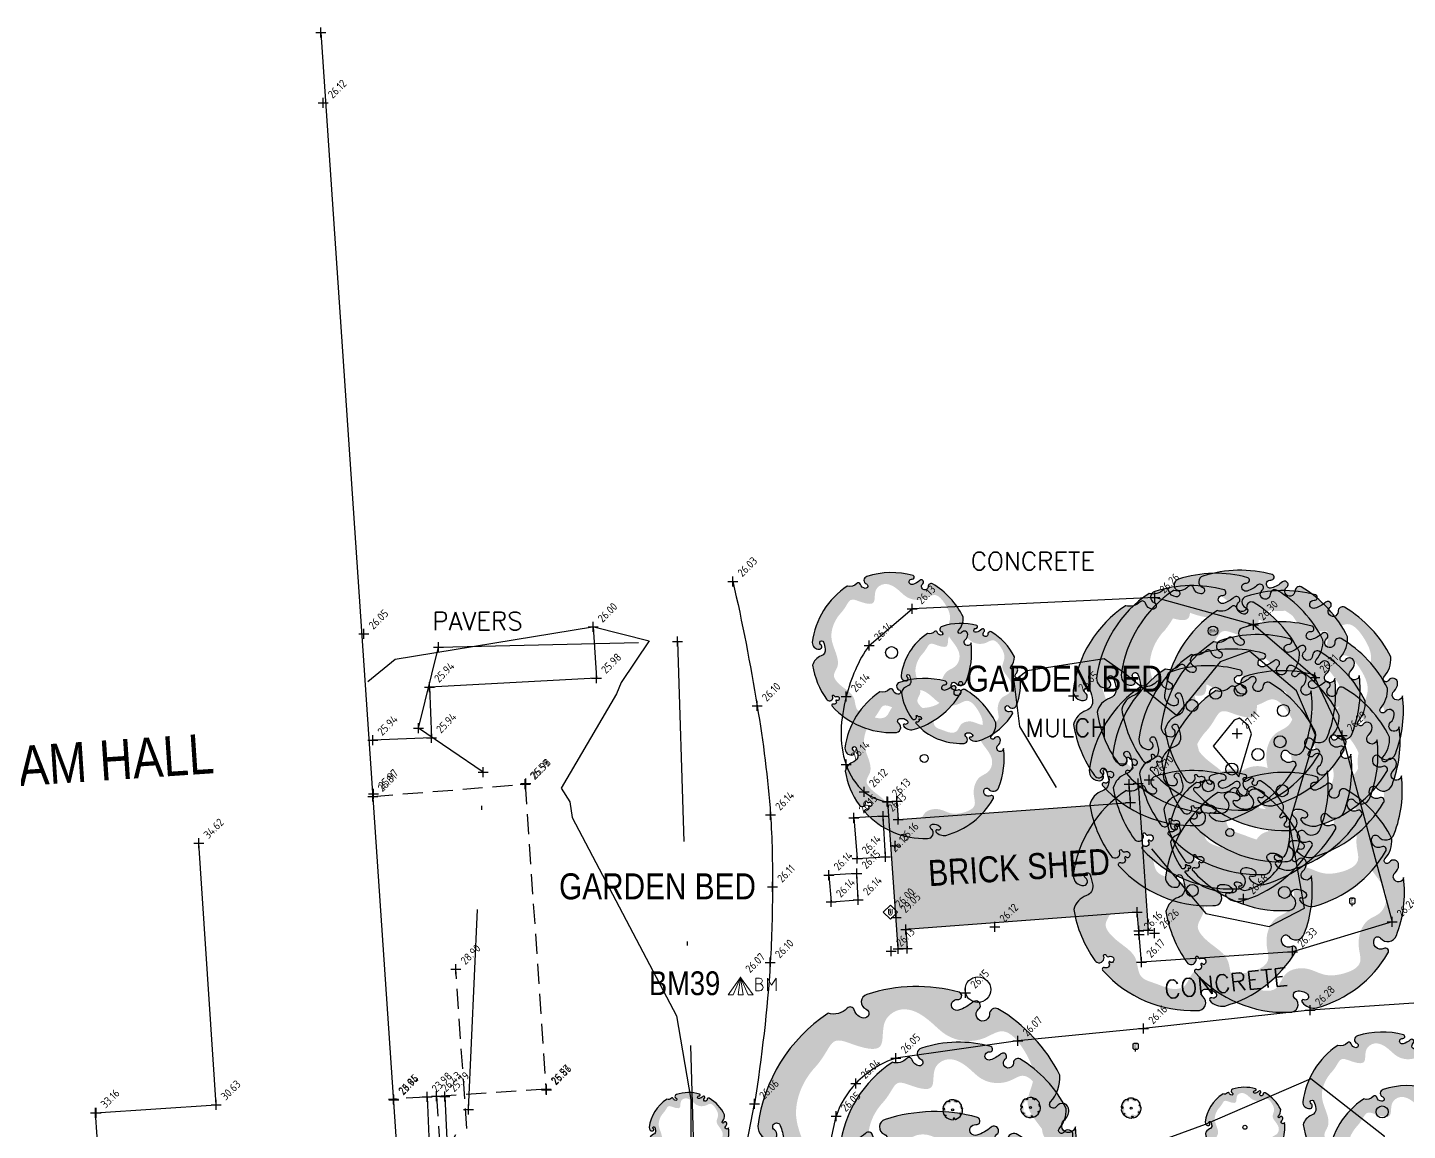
# Model space of a CAD drawing. Header units: metres. Extents: x 245957 to 247358, y 7418632 to 7419642.
# Drawn here: x 246284.66 to 246319.16, y 7419063.67 to 7419091.24 of the extents above; entities that cross this region are included whole.
import ezdxf
from ezdxf.enums import TextEntityAlignment as Align

# ---------------------------------------------------------------- set-up
doc = ezdxf.new("R2010")
doc.units = ezdxf.units.M
doc.header["$PDSIZE"] = 1
for name, pattern in [('DASHDOT', [10, 5, -2.5, 0, -2.5]), ('DASHED', [0.75, 0.5, -0.25]), ('PHANTOM', [2.5, 1.25, -0.25, 0.25, -0.25, 0.25, -0.25])]:
    doc.linetypes.add(name, pattern=pattern)
for name, color, linetype in [('-TEXT', 7, 'Continuous'), ('017_NAIL-L', 8, 'Continuous'), ('103_TOE_OF_BATTER', 37, 'DASHDOT'), ('103_TOE_OF_BATTER-L', 37, 'DASHDOT'), ('103_TOE_OF_BATTER-S', 37, 'DASHDOT'), ('104_EXISTING_SURFACE-L', 35, 'Continuous'), ('104_EXISTING_SURFACE-S', 35, 'Continuous'), ('201_SINGLE_TREE-H', 63, 'Continuous'), ('201_SINGLE_TREE-S', 96, 'Continuous'), ('203_GROUP_TREES', 116, 'DASHDOT'), ('203_GROUP_TREES-S', 116, 'DASHDOT'), ('410_PEDESTRIAN_PATH', 32, 'Continuous'), ('410_PEDESTRIAN_PATH-L', 32, 'Continuous'), ('410_PEDESTRIAN_PATH-S', 32, 'Continuous'), ('522_RUBBISH_BIN-S', 89, 'Continuous'), ('601_HOUSE', 229, 'BUILDING2'), ('601_HOUSE-S', 229, 'BUILDING2'), ('603_MAJOR_BUILDING-L', 229, 'BUILDING'), ('603_MAJOR_BUILDING-S', 229, 'BUILDING'), ('604_VERANDAH', 253, 'DASHED'), ('604_VERANDAH-L', 253, 'DASHED'), ('604_VERANDAH-S', 253, 'DASHED'), ('621_RETAIN_WALL_CONC', 45, 'STONEWALL'), ('621_RETAIN_WALL_CONC-L', 45, 'STONEWALL'), ('621_RETAIN_WALL_CONC-S', 45, 'STONEWALL'), ('635_DOOR_SILL-L', 181, 'Continuous'), ('635_DOOR_SILL-S', 181, 'Continuous'), ('639_ROOF_RIDGE-L', 253, 'PHANTOM'), ('639_ROOF_RIDGE-S', 253, 'PHANTOM'), ('641_PARAPET-L', 228, 'Continuous'), ('641_PARAPET-S', 228, 'Continuous'), ('642_ROOF_GUTTER', 155, 'DASHED'), ('642_ROOF_GUTTER-L', 153, 'Continuous'), ('642_ROOF_GUTTER-S', 153, 'Continuous'), ('COORDS', 2, 'Continuous'), ('EX-BENCHMARK', 7, 'Continuous'), ('EX-BENCHMARK_(SLS)', 8, 'Continuous'), ('EX-BUILDING_LINE', 150, 'Continuous'), ('Surface_Contours_Major', 4, 'Continuous'), ('Surface_Contours_Minor', 253, 'Continuous')]:
    doc.layers.add(name, color=color, linetype=linetype)
for name, color, linetype, true_color in [('419_EDGE_OF_CONCRETE', 7, 'Continuous', 0xff4100), ('419_EDGE_OF_CONCRETE-L', 7, 'Continuous', 0xff4100), ('419_EDGE_OF_CONCRETE-S', 7, 'Continuous', 0xff4100), ('719_ELEC_MARKER_POST-S', 7, 'Continuous', 0xffa500), ('748_SEWER_PIT_STRING', 7, 'Continuous', 0xfffd66), ('748_SEWER_PIT_STRING-L', 7, 'Continuous', 0xfffd66), ('748_SEWER_PIT_STRING-S', 7, 'Continuous', 0xfffd66), ('762_UNCLASSIFIED_PIT', 7, 'Continuous', 0xff64ac), ('762_UNCLASSIFIED_PIT-L', 7, 'Continuous', 0xff64ac), ('762_UNCLASSIFIED_PIT-S', 7, 'Continuous', 0xff64ac), ('764_UNCLASS_UTILITY-L', 7, 'Continuous', 0xff64ac), ('764_UNCLASS_UTILITY-S', 7, 'Continuous', 0xff64ac)]:
    doc.layers.add(name, color=color, linetype=linetype, true_color=true_color)
doc.styles.add('BOLD', font='ARIALN.TTF')
doc.styles.add('ISO', font='iso.shx')
doc.styles.add('ISO18', font='iso.shx')
doc.styles.add('ISO2.5', font='isocp.shx', dxfattribs={"height": 2.5})
doc.styles.get("Standard").update_dxf_attribs({"font": 'SIMPLEX.shx'})
doc.styles.add('Styleromans', font='romans.shx')
doc.linetypes.add('BUILDING', pattern='A,0.25,["/",ISO18,S=0.15,R=0,X=0,Y=0],0', length=0.25)
doc.linetypes.add('BUILDING2', pattern='A,0.25,["/",ISO18,S=0.15,R=180,X=0,Y=0],0', length=0.25)
doc.linetypes.add('STONEWALL', pattern='A,0,-0.0625,[131,AECCLAND,S=1,R=0,X=0,Y=0],-0.06303', length=0.12553)

# ---------------------------------------------------------------- blocks, each defined once
blk = doc.blocks.new('CROSS')
at = {"color": 0, "linetype": 'Continuous'}
for p, q in [((-0.5, 0), (0.5, 0)), ((0, -0.5), (0, 0.5))]:
    blk.add_line(p, q, dxfattribs=at)
blk = doc.blocks.new('719')
at = {"color": 0}
for p, q in [((-0.24, 0.75), (-0.16, 0.83)), ((-0.24, 0.28), (-0.24, 0.75)), ((-0.16, 0.2), (-0.24, 0.28)), ((-0.16, 0.83), (0.16, 0.83)), ((0, 0.2), (-0.16, 0.2)), ((0, 0), (0, 0.2)), ((0.16, 0.2), (0, 0.2)), ((0.16, 0.83), (0.24, 0.75)), ((0.24, 0.28), (0.16, 0.2)), ((0.24, 0.75), (0.24, 0.28))]:
    blk.add_line(p, q, dxfattribs=at)
at = {"color": 0, "style": 'ISO'}
blk.add_text('E', height=0.4, dxfattribs=at).set_placement((0, 0.52), align=Align.MIDDLE_CENTER)
blk = doc.blocks.new('522')
at = {"color": 0}
blk.add_circle((0, 0), 0.478, dxfattribs=at).dxf.unprotected_set("ltscale", 0)
at = {"color": 0, "style": 'ISO'}
blk.add_text('BIN', height=0.317, dxfattribs=at).set_placement((0, 0), align=Align.MIDDLE_CENTER)
blk = doc.blocks.new('201T')
at = {"layer": '201_SINGLE_TREE-S'}
blk.add_circle((0, 0), 0.5, dxfattribs=at)
blk = doc.blocks.new('201C')
at = {"layer": '201_SINGLE_TREE-H', "transparency": 33554534}
h = blk.add_hatch(color=256, dxfattribs=at)
h.paths.add_polyline_path([(-0.3717, -0.3344, 0.222926), (0.0196, -0.4996, 0.770799), (0.0439, -0.4417, -0.650302), (0.0511, -0.4116, -0.234737), (0.0964, -0.4247, -0.847312), (0.0816, -0.4475, 0.78443), (0.0732, -0.4583, 0.276934), (0.1352, -0.4813, 0.193599), (0.4309, -0.2536, 0.800435), (0.4144, -0.2337, -0.75216), (0.3757, -0.1925, -0.528914), (0.4006, -0.1909, 0.594112), (0.4663, -0.1804, 0.123805), (0.4962, 0.0616, -1.41759), (0.4607, 0.0811, 0.206906), (0.4758, 0.1133, 0.759729), (0.4374, 0.1252, -1.073307), (0.4187, 0.1392, 0.194379), (0.4474, 0.2231, 0.144612), (0.2544, 0.4304, 0.53339), (0.2277, 0.4128, -1.592592), (0.1939, 0.4293, 1.030038), (0.1758, 0.4513, -0.10361), (0.1314, 0.4262, -1.238487), (0.1282, 0.4593, 0.884725), (0.1336, 0.4818, 0.147549), (-0.1551, 0.4753, 0.71725), (-0.1579, 0.4291, -0.864032), (-0.1646, 0.4015, -0.310704), (-0.1946, 0.4266, 0.58143), (-0.2167, 0.4321, -0.281558), (-0.2766, 0.4162), (-0.2775, 0.4159, 0.217121), (-0.4959, 0.0634), (-0.4959, 0.0634, 0.440011), (-0.4522, 0.021, 0.723973), (-0.4442, 0.0516, -1.384648), (-0.4262, 0.0659, -0.051107), (-0.4149, 0.0223, -0.361502), (-0.441, -0.0208, 0.256822), (-0.4937, -0.0791, 0.116166), (-0.4065, -0.2911, 0.67803), (-0.3682, -0.2843, 0.170035), (-0.3696, -0.274, -1.054701), (-0.3596, -0.2696, 0.431903), (-0.3468, -0.2749, -0.910728), (-0.3329, -0.2993, -0.42046), (-0.3418, -0.2976, 1.007885), (-0.3479, -0.3018, -0.766634), (-0.3646, -0.3216, 0.938602), (-0.3717, -0.3344)])
edge = h.paths.add_edge_path(flags=16)
edge.add_spline(control_points=[(-0.3177, 0.2468), (-0.303, 0.2628), (-0.2856, 0.2893), (-0.256, 0.3411), (-0.1928, 0.3155), (-0.0921, 0.286), (-0.1162, 0.3941), (-0.0359, 0.4462), (0.0392, 0.3985), (0.1028, 0.3299), (0.1957, 0.3214), (0.2784, 0.3804), (0.3442, 0.2961), (0.3785, 0.2147), (0.3303, 0.1307), (0.3915, 0.0592), (0.4378, -0.0139), (0.4055, -0.0919), (0.3459, -0.1091), (0.3102, -0.1666), (0.3057, -0.2282), (0.3286, -0.3091), (0.2408, -0.3447), (0.1647, -0.3496), (0.103, -0.3142), (0.0463, -0.3153), (0.0047, -0.3356), (-0.0139, -0.3682), (-0.0327, -0.4069), (-0.0927, -0.4151), (-0.1463, -0.3868), (-0.23, -0.3665), (-0.2245, -0.2773), (-0.2864, -0.2294), (-0.3344, -0.1941), (-0.3737, -0.1409), (-0.3276, -0.0866), (-0.344, -0.0009), (-0.3866, 0.0828), (-0.3665, 0.1796), (-0.3359, 0.2271), (-0.3177, 0.2468)], knot_values=[0, 0, 0, 0, 0.064972, 0.101243, 0.15652, 0.245586, 0.324463, 0.387907, 0.486094, 0.554514, 0.671826, 0.728629, 0.823661, 0.919885, 0.989953, 1.075257, 1.171704, 1.23593, 1.293575, 1.346478, 1.426142, 1.479146, 1.570817, 1.644481, 1.712561, 1.774901, 1.807, 1.846291, 1.885582, 1.928182, 2.007036, 2.074591, 2.151638, 2.226455, 2.293426, 2.340744, 2.397548, 2.47317, 2.587294, 2.673595, 2.754259, 2.754259, 2.754259, 2.754259], degree=3, periodic=0)
at = {"layer": '201_SINGLE_TREE-S'}
blk.add_lwpolyline([(-0.3717, -0.3344, 0.222926), (0.0196, -0.4996, 0.770799), (0.0439, -0.4417, -0.650302), (0.0511, -0.4116, -0.234737), (0.0964, -0.4247, -0.847312), (0.0816, -0.4475, 0.78443), (0.0732, -0.4583, 0.276934), (0.1352, -0.4813, 0.193599), (0.4309, -0.2536, 0.800435), (0.4144, -0.2337, -0.75216), (0.3757, -0.1925, -0.528914), (0.4006, -0.1909, 0.594112), (0.4663, -0.1804, 0.123805), (0.4962, 0.0616, -1.41759), (0.4607, 0.0811, 0.206906), (0.4758, 0.1133, 0.759729), (0.4374, 0.1252, -1.073307), (0.4187, 0.1392, 0.194379), (0.4474, 0.2231, 0.144612), (0.2544, 0.4304, 0.53339), (0.2277, 0.4128, -1.592592), (0.1939, 0.4293, 1.030038), (0.1758, 0.4513, -0.10361), (0.1314, 0.4262, -1.238487), (0.1282, 0.4593, 0.884725), (0.1336, 0.4818, 0.147549), (-0.1551, 0.4753, 0.71725), (-0.1579, 0.4291, -0.864032), (-0.1646, 0.4015, -0.310704), (-0.1946, 0.4266, 0.58143), (-0.2167, 0.4321, -0.281558), (-0.2766, 0.4162), (-0.2775, 0.4159, 0.217121), (-0.4959, 0.0634), (-0.4959, 0.0634, 0.440011), (-0.4522, 0.021, 0.723973), (-0.4442, 0.0516, -1.384648), (-0.4262, 0.0659, -0.051107), (-0.4149, 0.0223, -0.361502), (-0.441, -0.0208, 0.256822), (-0.4937, -0.0791, 0.116166), (-0.4065, -0.2911, 0.67803), (-0.3682, -0.2843, 0.170035), (-0.3696, -0.274, -1.054701), (-0.3596, -0.2696, 0.431903), (-0.3468, -0.2749, -0.910728), (-0.3329, -0.2993, -0.42046), (-0.3418, -0.2976, 1.007885), (-0.3479, -0.3018, -0.766634), (-0.3646, -0.3216, 0.938602), (-0.3717, -0.3344)], format="xyb", dxfattribs=at)
blk = doc.blocks.new('764')
at = {"layer": '762_UNCLASSIFIED_PIT', "color": 0}
blk.add_lwpolyline([(0.71, 0), (0, 0.71), (-0.71, 0), (0, -0.71)], close=True, dxfattribs=at)
at = {"layer": '762_UNCLASSIFIED_PIT', "color": 0, "style": 'Styleromans'}
blk.add_text('U', height=0.6, dxfattribs=at).set_placement((0, 0), align=Align.MIDDLE_CENTER)
blk = doc.blocks.new('C')
at = {"layer": '-TEXT'}
blk.add_text('CONCRETE', height=0.45, dxfattribs=at).set_placement((-0.001, -0.23), align=Align.CENTER)
blk = doc.blocks.new('M')
at = {"layer": '-TEXT'}
blk.add_text('MULCH', height=0.45, dxfattribs=at).set_placement((0.021, -0.224), align=Align.CENTER)
blk = doc.blocks.new('P')
at = {"layer": '-TEXT'}
blk.add_text('PAVERS', height=0.45, dxfattribs=at).set_placement((0.001, -0.243), align=Align.CENTER)
blk = doc.blocks.new('BM')
at = {"color": 0, "linetype": 'Continuous', "lineweight": 13}
for p, q in [((0, 0), (-0.31, -0.437)), ((-0.186, -0.437), (0, 0)), ((0, 0), (-0.062, -0.437)), ((0, 0), (0.186, -0.437)), ((0.31, -0.437), (0, 0)), ((0, 0), (0.062, -0.437)), ((0.472, -0.017), (0.383, -0.017)), ((0.383, -0.017), (0.383, -0.339)), ((0.472, -0.161), (0.383, -0.161)), ((0.383, -0.161), (0.389, -0.161)), ((0.383, -0.339), (0.472, -0.339)), ((0.383, -0.339), (0.389, -0.339)), ((0.522, -0.039), (0.472, -0.017)), ((0.472, -0.161), (0.522, -0.139)), ((0.516, -0.172), (0.472, -0.161)), ((0.472, -0.339), (0.516, -0.327)), ((0.549, -0.206), (0.516, -0.172)), ((0.516, -0.327), (0.549, -0.294)), ((0.544, -0.089), (0.522, -0.039)), ((0.522, -0.139), (0.544, -0.089)), ((0.56, -0.25), (0.549, -0.206)), ((0.549, -0.294), (0.56, -0.25)), ((0.671, -0.339), (0.671, -0.017)), ((0.671, -0.017), (0.776, -0.194)), ((0.776, -0.194), (0.887, -0.017)), ((0.887, -0.017), (0.887, -0.339)), ((-0.31, -0.437), (-0.186, -0.437)), ((-0.062, -0.437), (0.062, -0.437)), ((0.186, -0.437), (0.31, -0.437))]:
    blk.add_line(p, q, dxfattribs=at)

msp = doc.modelspace()

# ---------------------------------------------------------------- hatches: boundary and pattern name
at = {"layer": 'EX-BUILDING_LINE'}
h = msp.add_hatch(color=9, dxfattribs=at)
h.dxf.hatch_style = 1
h.paths.add_polyline_path([(246312.431, 7419072.343), (246312.205, 7419072.327), (246312.236, 7419071.865), (246306.424, 7419071.443), (246306.393, 7419071.905), (246306.167, 7419071.888), (246306.428, 7419068.207), (246306.654, 7419068.221), (246306.62, 7419068.697), (246312.405, 7419069.124), (246312.443, 7419068.663), (246312.677, 7419068.676)])

# ---------------------------------------------------------------- linework, layer by layer
at = {"layer": '103_TOE_OF_BATTER', "ltscale": 2}
msp.add_line((246294.649, 7419064.507), (246294.859, 7419059.849), dxfattribs=at)
at = {"layer": '203_GROUP_TREES'}
for p, q in [((246294.44, 7419073.723), (246294.935, 7419075.752)), ((246294.935, 7419075.752), (246300.915, 7419075.892)), ((246300.915, 7419075.892), (246301.348, 7419062.132)), ((246296.057, 7419072.63), (246294.44, 7419073.723)), ((246295.69, 7419064.194), (246296.057, 7419072.63)), ((246293.094, 7419059.116), (246295.69, 7419064.194))]:
    msp.add_line(p, q, dxfattribs=at)
at = {"layer": '410_PEDESTRIAN_PATH'}
for p, q in [((246305.704, 7419075.794), (246306.777, 7419076.714)), ((246312.844, 7419076.99), (246306.777, 7419076.714)), ((246315.314, 7419076.314), (246312.844, 7419076.99)), ((246316.841, 7419074.992), (246315.314, 7419076.314)), ((246317.527, 7419073.54), (246316.841, 7419074.992)), ((246317.527, 7419073.54), (246318.774, 7419068.889)), ((246318.774, 7419068.889), (246316.288, 7419068.132)), ((246312.512, 7419067.874), (246312.449, 7419068.566)), ((246316.288, 7419068.132), (246312.512, 7419067.874)), ((246316.73, 7419066.674), (246312.565, 7419066.215)), ((246319.32, 7419066.848), (246316.73, 7419066.674)), ((246312.565, 7419066.215), (246309.418, 7419065.913)), ((246309.418, 7419065.913), (246306.369, 7419065.479)), ((246301.978, 7419059.963), (246302.836, 7419064.332)), ((246303.9, 7419059.592), (246304.878, 7419064.024))]:
    msp.add_line(p, q, dxfattribs=at)
for points, start_tangent, end_tangent in [([(246302.294, 7419077.398), (246302.903, 7419074.283), (246303.237, 7419071.559), (246303.286, 7419069.758), (246303.231, 7419067.865), (246302.836, 7419064.332)], (0.226705, -0.973963), (-0.151583, -0.988445)), ([(246305.704, 7419075.794), (246305.13, 7419074.515), (246305.124, 7419072.82), (246305.582, 7419072.135), (246306.154, 7419071.892)], (-0.590151, -0.807293), (0.994035, -0.109065)), ([(246306.369, 7419065.479), (246305.371, 7419064.845), (246304.878, 7419064.024)], (-0.944778, -0.327711), (-0.304198, -0.952609))]:
    msp.add_spline(points, degree=3, dxfattribs=dict(at, start_tangent=start_tangent, end_tangent=end_tangent))
at = {"layer": '419_EDGE_OF_CONCRETE'}
for p, q in [((246298.801, 7419076.258), (246298.884, 7419074.977)), ((246298.884, 7419074.977), (246294.712, 7419074.756)), ((246294.712, 7419074.756), (246294.76, 7419073.487)), ((246294.76, 7419073.487), (246293.292, 7419073.428))]:
    msp.add_line(p, q, dxfattribs=at)
at = {"layer": '601_HOUSE'}
for p, q in [((246291.993, 7419091.118), (246294.068, 7419060.601)), ((246312.205, 7419072.327), (246312.431, 7419072.343)), ((246312.236, 7419071.865), (246312.205, 7419072.327)), ((246312.431, 7419072.343), (246312.677, 7419068.676)), ((246306.167, 7419071.888), (246306.393, 7419071.905)), ((246306.428, 7419068.207), (246306.167, 7419071.888)), ((246306.393, 7419071.905), (246306.424, 7419071.443)), ((246306.424, 7419071.443), (246312.236, 7419071.865)), ((246289.378, 7419064.312), (246288.948, 7419070.852)), ((246312.405, 7419069.124), (246306.62, 7419068.697)), ((246312.443, 7419068.663), (246312.405, 7419069.124)), ((246306.62, 7419068.697), (246306.654, 7419068.221)), ((246312.677, 7419068.676), (246312.443, 7419068.663)), ((246306.654, 7419068.221), (246306.428, 7419068.207)), ((246286.363, 7419064.107), (246289.378, 7419064.312)), ((246286.635, 7419060.108), (246286.363, 7419064.107))]:
    msp.add_line(p, q, dxfattribs=at)
at = {"layer": '604_VERANDAH'}
for p, q in [((246293.298, 7419072.022), (246297.102, 7419072.324)), ((246297.102, 7419072.324), (246297.624, 7419064.703)), ((246297.624, 7419064.703), (246293.813, 7419064.451)), ((246294.888, 7419064.522), (246295.134, 7419060.904))]:
    msp.add_line(p, q, dxfattribs=at)
at = {"layer": '621_RETAIN_WALL_CONC'}
msp.add_line((246295.094, 7419064.518), (246295.331, 7419059.415), dxfattribs=at).dxf.unprotected_set("ltscale", 0)
at = {"layer": '642_ROOF_GUTTER'}
msp.add_line((246295.846, 7419060.722), (246295.372, 7419067.701), dxfattribs=at)
at = {"layer": '748_SEWER_PIT_STRING'}
msp.add_circle((246308.422, 7419067.19), 0.32, dxfattribs=at)
at = {"layer": '762_UNCLASSIFIED_PIT'}
for p, q in [((246306.049, 7419071.525), (246305.323, 7419071.485)), ((246305.323, 7419071.485), (246305.402, 7419070.466)), ((246306.113, 7419070.511), (246306.049, 7419071.525)), ((246305.402, 7419070.466), (246306.113, 7419070.511)), ((246305.394, 7419070.093), (246304.698, 7419070.055)), ((246304.698, 7419070.055), (246304.757, 7419069.382)), ((246305.431, 7419069.431), (246305.394, 7419070.093)), ((246304.757, 7419069.382), (246305.431, 7419069.431))]:
    msp.add_line(p, q, dxfattribs=at)
at = {"layer": 'COORDS', "color": 7, "linetype": 'Continuous'}
msp.add_point((246302.489, 7419067.497), dxfattribs=at)
at = {"layer": 'Surface_Contours_Major'}
msp.add_line((246306.235, 7419069.094, 26), (246306.232, 7419069.214, 26), dxfattribs=at)
at = {"layer": 'Surface_Contours_Major', "elevation": 26}
for points in [[(246293.169, 7419074.898), (246293.851, 7419075.452), (246298.785, 7419076.257)], [(246298.82, 7419076.263), (246300.204, 7419075.913), (246299.499, 7419074.87), (246299.383, 7419074.585), (246298.004, 7419072.23), (246298.218, 7419071.884), (246298.278, 7419071.496), (246300.888, 7419066.533), (246301.242, 7419064.441), (246301.24, 7419060.766)]]:
    msp.add_lwpolyline(points, dxfattribs=at)
at = {"layer": 'Surface_Contours_Major', "elevation": 27}
msp.add_lwpolyline([(246315.176, 7419073.791), (246314.961, 7419073.973), (246314.826, 7419073.923), (246314.301, 7419073.278), (246314.944, 7419072.514), (246315.264, 7419073.587)], close=True, dxfattribs=at)
at = {"layer": 'Surface_Contours_Minor', "elevation": 26.5}
msp.add_lwpolyline([(246312.764, 7419070.711), (246314.116, 7419069.094), (246315.703, 7419068.765), (246316.584, 7419069.225), (246316.21, 7419071.359), (246316.863, 7419073.553), (246316.384, 7419074.662), (246315.215, 7419075.652), (246314.482, 7419075.385), (246313.389, 7419074.041), (246312.065, 7419075.117), (246311.58, 7419075.461), (246309.651, 7419075.159), (246309.319, 7419074.901), (246309.464, 7419073.768), (246310.381, 7419072.245)], dxfattribs=at)
msp.add_lwpolyline([(246318.8, 7419061.769), (246318.588, 7419063.515), (246316.748, 7419064.961), (246314.106, 7419063.815), (246313.261, 7419063.509), (246312.897, 7419063.383), (246308.788, 7419062.103), (246313.082, 7419062.433), (246313.499, 7419062.562), (246315.738, 7419060.428), (246317.164, 7419059.727), (246318.373, 7419060.532), (246319.195, 7419060.365), (246319.006, 7419060.929)], close=True, dxfattribs=at)

# ---------------------------------------------------------------- block references
at = {"layer": '-TEXT'}
for name, p in [('C', (246309.797, 7419077.911)), ('P', (246295.912, 7419076.424)), ('M', (246310.614, 7419073.738))]:
    msp.add_blockref(name, p, dxfattribs=at)
at = {"layer": '-TEXT', "rotation": 6.290249116941752}
msp.add_blockref('C', (246314.625, 7419067.356), dxfattribs=at)
at = {"layer": '103_TOE_OF_BATTER-S', "xscale": 0.25, "yscale": 0.25, "zscale": 0.25}
msp.add_blockref('CROSS', (246294.649, 7419064.507), dxfattribs=at)
at = {"layer": '104_EXISTING_SURFACE-S', "xscale": 0.25, "yscale": 0.25, "zscale": 0.25}
for p in [(246293.07, 7419076.083), (246310.811, 7419074.532), (246314.903, 7419073.595), (246312.701, 7419072.439), (246293.31, 7419072.085), (246297.122, 7419072.344), (246315.06, 7419069.459), (246308.843, 7419068.758), (246312.84, 7419068.601), (246306.256, 7419068.151), (246297.64, 7419064.688), (246293.822, 7419064.437)]:
    msp.add_blockref('CROSS', p, dxfattribs=at)
at = {"layer": '201_SINGLE_TREE-S'}
for name, p, xscale, yscale, zscale in [('201C', (246314.979, 7419074.675), 6, 6, 6), ('201C', (246306.265, 7419075.616), 4, 4, 4), ('201C', (246314.364, 7419074.599), 6, 6, 6), ('201C', (246313.776, 7419074.291), 6, 6, 6), ('201C', (246316.06, 7419074.168), 6, 6, 6), ('201C', (246307.99, 7419074.845), 3, 3, 3), ('201C', (246315.976, 7419073.387), 6, 6, 6), ('201C', (246315.422, 7419073.068), 6, 6, 6), ('201T', (246306.265, 7419075.616), 0.3, 0.3, 0.3), ('201C', (246314.769, 7419072.706), 6, 6, 6), ('201C', (246314.181, 7419072.287), 6, 6, 6), ('201C', (246307.08, 7419072.971), 4, 4, 4), ('201C', (246316.03, 7419072.164), 6, 6, 6), ('201T', (246307.99, 7419074.845), 0.1, 0.1, 0.1), ('201T', (246314.364, 7419074.599), 0.3, 0.3, 0.3), ('201T', (246314.979, 7419074.675), 0.3, 0.3, 0.3), ('201T', (246313.776, 7419074.291), 0.3, 0.3, 0.3), ('201T', (246316.06, 7419074.168), 0.3, 0.3, 0.3), ('201T', (246315.422, 7419073.068), 0.3, 0.3, 0.3), ('201T', (246315.976, 7419073.387), 0.3, 0.3, 0.3), ('201T', (246307.08, 7419072.971), 0.2, 0.2, 0.2), ('201C', (246313.782, 7419069.668), 6, 6, 6), ('201C', (246316.085, 7419069.622), 6, 6, 6), ('201C', (246314.721, 7419071.118), 3, 3, 3), ('201T', (246314.769, 7419072.706), 0.3, 0.3, 0.3), ('201T', (246314.181, 7419072.287), 0.3, 0.3, 0.3), ('201T', (246316.03, 7419072.164), 0.3, 0.3, 0.3), ('201T', (246314.721, 7419071.118), 0.2, 0.2, 0.2), ('201T', (246313.782, 7419069.668), 0.3, 0.3, 0.3), ('201T', (246316.085, 7419069.622), 0.3, 0.3, 0.3), ('201C', (246306.888, 7419063.268), 8, 8, 8), ('201C', (246318.528, 7419064.131), 4, 4, 4), ('201C', (246307.943, 7419062.876), 6, 6, 6), ('201C', (246301.195, 7419063.615), 2, 2, 2), ('201C', (246315.096, 7419063.748), 2, 2, 2), ('201C', (246319.173, 7419062.791), 4, 4, 4), ('201C', (246307.79, 7419064.187), 0.5, 0.5, 0.5), ('201C', (246309.737, 7419064.241), 0.5, 0.5, 0.5), ('201T', (246309.737, 7419064.241), 0.05, 0.05, 0.05), ('201C', (246312.252, 7419064.228), 0.5, 0.5, 0.5), ('201T', (246312.252, 7419064.228), 0.05, 0.05, 0.05), ('201T', (246318.528, 7419064.131), 0.3, 0.3, 0.3), ('201C', (246307.345, 7419060.14), 8, 8, 8), ('201T', (246307.79, 7419064.187), 0.05, 0.05, 0.05), ('201T', (246315.096, 7419063.748), 0.1, 0.1, 0.1)]:
    msp.add_blockref(name, p, dxfattribs=dict(at, xscale=xscale, yscale=yscale, zscale=zscale))
at = {"layer": '203_GROUP_TREES-S', "xscale": 0.25, "yscale": 0.25, "zscale": 0.25}
for p in [(246300.915, 7419075.892), (246294.935, 7419075.752), (246294.44, 7419073.723), (246296.057, 7419072.63), (246295.69, 7419064.194)]:
    msp.add_blockref('CROSS', p, dxfattribs=at)
at = {"layer": '410_PEDESTRIAN_PATH-S', "xscale": 0.25, "yscale": 0.25, "zscale": 0.25}
for p in [(246302.294, 7419077.398), (246312.844, 7419076.99), (246306.777, 7419076.714), (246315.314, 7419076.314), (246305.704, 7419075.794), (246316.841, 7419074.992), (246305.13, 7419074.515), (246302.903, 7419074.283), (246317.527, 7419073.54), (246305.124, 7419072.82), (246305.582, 7419072.135), (246306.154, 7419071.892), (246303.237, 7419071.559), (246303.286, 7419069.758), (246318.774, 7419068.889), (246312.449, 7419068.566), (246316.288, 7419068.132), (246303.231, 7419067.865), (246312.512, 7419067.874), (246316.73, 7419066.674), (246312.565, 7419066.215), (246309.418, 7419065.913), (246306.369, 7419065.479), (246305.371, 7419064.845), (246302.836, 7419064.332), (246304.878, 7419064.024)]:
    msp.add_blockref('CROSS', p, dxfattribs=at)
at = {"layer": '419_EDGE_OF_CONCRETE-S', "xscale": 0.25, "yscale": 0.25, "zscale": 0.25}
for p in [(246298.801, 7419076.258), (246298.884, 7419074.977), (246294.712, 7419074.756), (246293.292, 7419073.428), (246294.76, 7419073.487)]:
    msp.add_blockref('CROSS', p, dxfattribs=at)
at = {"layer": '522_RUBBISH_BIN-S', "xscale": 0.25, "yscale": 0.25, "zscale": 0.25}
msp.add_blockref('522', (246314.299, 7419076.16), dxfattribs=at)
at = {"layer": '601_HOUSE-S', "xscale": 0.25, "yscale": 0.25, "zscale": 0.25}
for p in [(246291.993, 7419091.118), (246312.205, 7419072.327), (246312.431, 7419072.343), (246306.167, 7419071.888), (246306.393, 7419071.905), (246312.236, 7419071.865), (246306.424, 7419071.443), (246312.405, 7419069.124), (246306.62, 7419068.697), (246312.443, 7419068.663), (246312.677, 7419068.676), (246306.428, 7419068.207), (246306.654, 7419068.221)]:
    msp.add_blockref('CROSS', p, dxfattribs=at)
at = {"layer": '603_MAJOR_BUILDING-S', "xscale": 0.25, "yscale": 0.25, "zscale": 0.25}
for p in [(246289.378, 7419064.312), (246286.363, 7419064.107)]:
    msp.add_blockref('CROSS', p, dxfattribs=at)
at = {"layer": '604_VERANDAH-S', "xscale": 0.25, "yscale": 0.25, "zscale": 0.25}
for p in [(246297.102, 7419072.324), (246293.298, 7419072.022), (246294.888, 7419064.522), (246297.624, 7419064.703), (246293.813, 7419064.451)]:
    msp.add_blockref('CROSS', p, dxfattribs=at)
at = {"layer": '621_RETAIN_WALL_CONC-S', "xscale": 0.25, "yscale": 0.25, "zscale": 0.25}
msp.add_blockref('CROSS', (246295.094, 7419064.518), dxfattribs=at)
at = {"layer": '635_DOOR_SILL-S', "xscale": 0.25, "yscale": 0.25, "zscale": 0.25}
for p in [(246292.053, 7419089.36), (246306.351, 7419070.784)]:
    msp.add_blockref('CROSS', p, dxfattribs=at)
at = {"layer": '639_ROOF_RIDGE-S', "xscale": 0.25, "yscale": 0.25, "zscale": 0.25}
msp.add_blockref('CROSS', (246286.374, 7419064.112), dxfattribs=at)
at = {"layer": '641_PARAPET-S', "xscale": 0.25, "yscale": 0.25, "zscale": 0.25}
for p in [(246288.948, 7419070.852), (246306.376, 7419068.995)]:
    msp.add_blockref('CROSS', p, dxfattribs=at)
at = {"layer": '642_ROOF_GUTTER-S', "xscale": 0.25, "yscale": 0.25, "zscale": 0.25}
msp.add_blockref('CROSS', (246295.372, 7419067.701), dxfattribs=at)
at = {"layer": '719_ELEC_MARKER_POST-S', "xscale": 0.25, "yscale": 0.25, "zscale": 0.25}
for p in [(246317.782, 7419069.28), (246312.365, 7419065.645)]:
    msp.add_blockref('719', p, dxfattribs=at)
at = {"layer": '748_SEWER_PIT_STRING-S', "xscale": 0.25, "yscale": 0.25, "zscale": 0.25}
msp.add_blockref('CROSS', (246308.114, 7419067.106), dxfattribs=at)
at = {"layer": '762_UNCLASSIFIED_PIT-S', "xscale": 0.25, "yscale": 0.25, "zscale": 0.25}
for p in [(246305.323, 7419071.485), (246306.049, 7419071.525), (246305.402, 7419070.466), (246306.113, 7419070.511), (246304.698, 7419070.055), (246305.394, 7419070.093), (246304.757, 7419069.382), (246305.431, 7419069.431)]:
    msp.add_blockref('CROSS', p, dxfattribs=at)
at = {"layer": '764_UNCLASS_UTILITY-S', "xscale": 0.25, "yscale": 0.25, "zscale": 0.25}
msp.add_blockref('764', (246306.234, 7419069.126), dxfattribs=at)
at = {"layer": 'EX-BENCHMARK_(SLS)'}
msp.add_blockref('BM', (246302.489, 7419067.497), dxfattribs=at)

# ---------------------------------------------------------------- texts
at = {"layer": '-TEXT', "style": 'BOLD'}
for p in [(246310.581, 7419074.64), (246300.411, 7419069.447)]:
    msp.add_text('GARDEN BED', height=0.65, dxfattribs=at).set_placement(p, align=Align.CENTER)
for s, height, p in [('PILBEAM HALL', 1, (246285.284, 7419072.332)), ('BRICK SHED', 0.65, (246309.471, 7419069.924))]:
    msp.add_text(s, height=height, rotation=3.8056, dxfattribs=at).set_placement(p, align=Align.CENTER)
at = {"layer": '017_NAIL-L', "style": 'ISO2.5'}
msp.add_text('26.07', height=0.2, rotation=45, dxfattribs=at).set_placement((246302.656, 7419067.664), align=Align.MIDDLE_LEFT)
at = {"layer": '103_TOE_OF_BATTER-L', "style": 'ISO2.5'}
msp.add_text('23.98', height=0.2, rotation=45, dxfattribs=at).set_placement((246294.816, 7419064.674), align=Align.MIDDLE_LEFT)
at = {"layer": '104_EXISTING_SURFACE-L', "style": 'ISO2.5'}
for s, p in [('26.05', (246293.237, 7419076.251)), ('26.65', (246310.978, 7419074.7)), ('27.11', (246315.07, 7419073.762)), ('25.98', (246297.289, 7419072.512)), ('26.70', (246312.868, 7419072.606)), ('25.97', (246293.478, 7419072.253)), ('26.68', (246315.228, 7419069.626)), ('26.12', (246309.01, 7419068.925)), ('26.26', (246313.007, 7419068.768)), ('26.13', (246306.424, 7419068.319)), ('25.86', (246297.808, 7419064.856)), ('23.94', (246293.989, 7419064.604))]:
    msp.add_text(s, height=0.2, rotation=45, dxfattribs=at).set_placement(p, align=Align.MIDDLE_LEFT)
at = {"layer": '410_PEDESTRIAN_PATH-L', "style": 'ISO2.5'}
for s, p in [('26.03', (246302.462, 7419077.566)), ('26.26', (246313.011, 7419077.157)), ('26.13', (246306.944, 7419076.881)), ('26.30', (246315.482, 7419076.481)), ('26.14', (246305.872, 7419075.962)), ('26.31', (246317.008, 7419075.16)), ('26.14', (246305.297, 7419074.683)), ('26.10', (246303.071, 7419074.45)), ('26.29', (246317.695, 7419073.707)), ('26.14', (246305.291, 7419072.988)), ('26.12', (246305.749, 7419072.302)), ('26.13', (246306.321, 7419072.06)), ('26.14', (246303.404, 7419071.726)), ('26.11', (246303.454, 7419069.925)), ('26.24', (246318.942, 7419069.056)), ('26.16', (246312.616, 7419068.733)), ('26.33', (246316.456, 7419068.299)), ('26.10', (246303.398, 7419068.032)), ('26.17', (246312.68, 7419068.041)), ('26.28', (246316.898, 7419066.841)), ('26.16', (246312.732, 7419066.382)), ('26.07', (246309.586, 7419066.08)), ('26.05', (246306.536, 7419065.646)), ('26.04', (246305.538, 7419065.012)), ('26.06', (246303.003, 7419064.499)), ('26.05', (246305.045, 7419064.191))]:
    msp.add_text(s, height=0.2, rotation=45, dxfattribs=at).set_placement(p, align=Align.MIDDLE_LEFT)
at = {"layer": '419_EDGE_OF_CONCRETE-L', "style": 'ISO2.5'}
for s, p in [('26.00', (246298.968, 7419076.425)), ('25.94', (246294.879, 7419074.924)), ('25.98', (246299.052, 7419075.144)), ('25.94', (246293.459, 7419073.595)), ('25.94', (246294.928, 7419073.655))]:
    msp.add_text(s, height=0.2, rotation=45, dxfattribs=at).set_placement(p, align=Align.MIDDLE_LEFT)
at = {"layer": '603_MAJOR_BUILDING-L', "style": 'ISO2.5'}
msp.add_text('30.63', height=0.2, rotation=45, dxfattribs=at).set_placement((246289.545, 7419064.48), align=Align.MIDDLE_LEFT)
at = {"layer": '604_VERANDAH-L', "style": 'ISO'}
for s, p in [('26.59', (246297.269, 7419072.491)), ('26.81', (246293.465, 7419072.189)), ('26.57', (246297.792, 7419064.87)), ('26.85', (246293.98, 7419064.619)), ('26.43', (246295.055, 7419064.69))]:
    msp.add_text(s, height=0.2, rotation=45, dxfattribs=at).set_placement(p, align=Align.MIDDLE_LEFT)
at = {"layer": '621_RETAIN_WALL_CONC-L', "style": 'ISO2.5'}
msp.add_text('25.79', height=0.2, rotation=45, dxfattribs=at).set_placement((246295.261, 7419064.685), align=Align.MIDDLE_LEFT)
at = {"layer": '635_DOOR_SILL-L', "style": 'ISO2.5'}
for s, p in [('26.12', (246292.22, 7419089.527)), ('26.16', (246306.519, 7419070.952))]:
    msp.add_text(s, height=0.2, rotation=45, dxfattribs=at).set_placement(p, align=Align.MIDDLE_LEFT)
at = {"layer": '639_ROOF_RIDGE-L', "style": 'ISO2.5'}
msp.add_text('33.16', height=0.2, rotation=45, dxfattribs=at).set_placement((246286.541, 7419064.28), align=Align.MIDDLE_LEFT)
at = {"layer": '641_PARAPET-L', "style": 'ISO2.5'}
for s, p in [('34.62', (246289.115, 7419071.019)), ('29.05', (246306.544, 7419069.162))]:
    msp.add_text(s, height=0.2, rotation=45, dxfattribs=at).set_placement(p, align=Align.MIDDLE_LEFT)
at = {"layer": '642_ROOF_GUTTER-L', "style": 'ISO2.5'}
msp.add_text('28.90', height=0.2, rotation=45, dxfattribs=at).set_placement((246295.539, 7419067.869), align=Align.MIDDLE_LEFT)
at = {"layer": '748_SEWER_PIT_STRING-L', "style": 'ISO2.5'}
msp.add_text('26.15', height=0.2, rotation=45, dxfattribs=at).set_placement((246308.281, 7419067.273), align=Align.MIDDLE_LEFT)
at = {"layer": '762_UNCLASSIFIED_PIT-L', "style": 'ISO2.5'}
for s, p in [('26.15', (246305.49, 7419071.652)), ('26.13', (246306.217, 7419071.692)), ('26.14', (246305.569, 7419070.634)), ('26.13', (246306.28, 7419070.679)), ('26.14', (246304.865, 7419070.222)), ('26.15', (246305.561, 7419070.261)), ('26.14', (246304.924, 7419069.549)), ('26.14', (246305.598, 7419069.599))]:
    msp.add_text(s, height=0.2, rotation=45, dxfattribs=at).set_placement(p, align=Align.MIDDLE_LEFT)
at = {"layer": '764_UNCLASS_UTILITY-L', "style": 'ISO2.5'}
msp.add_text('26.00', height=0.2, rotation=45, dxfattribs=at).set_placement((246306.401, 7419069.293), align=Align.MIDDLE_LEFT)
at = {"layer": 'EX-BENCHMARK', "color": 2, "style": 'BOLD'}
msp.add_text('BM39', height=0.595, dxfattribs=at).set_placement((246301.089, 7419067.35), align=Align.MIDDLE)

doc.saveas('drawing.dxf')
